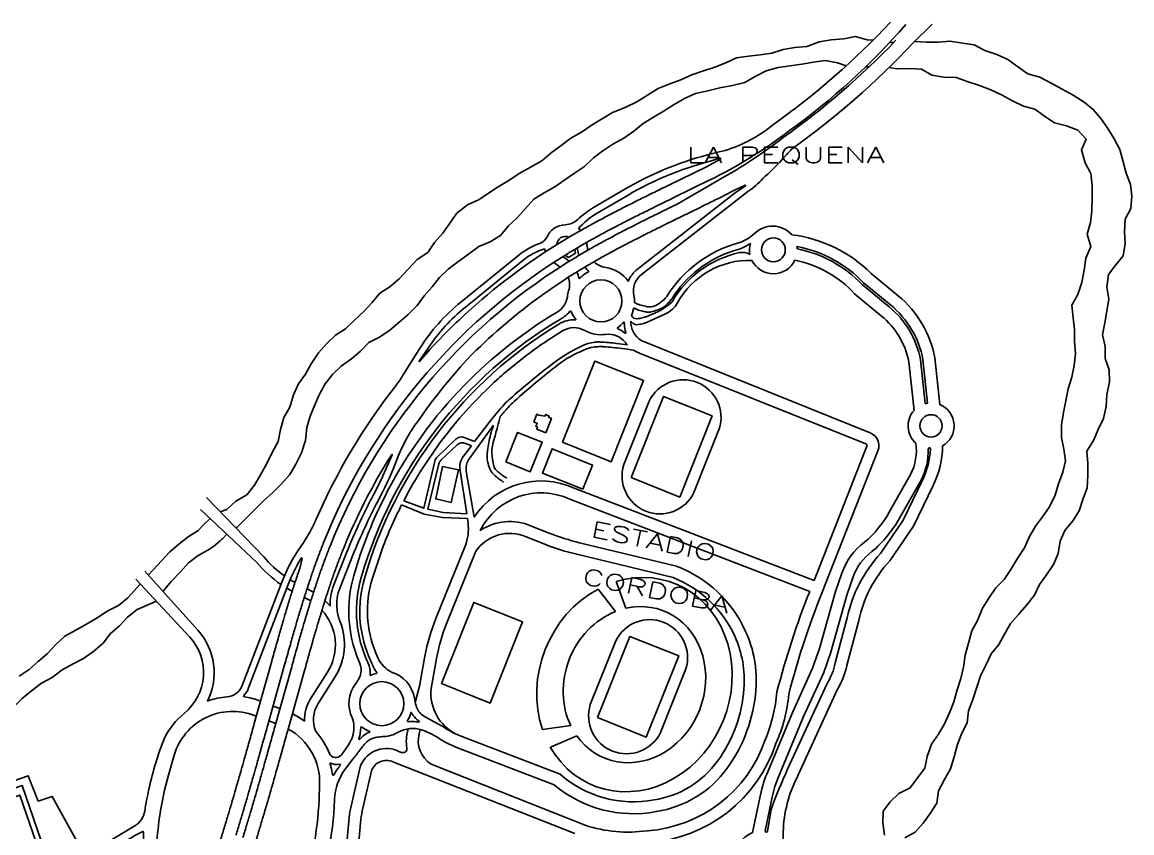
# Model space of a CAD drawing. Header units: millimetres. Extents: x 4374322 to 4409026, y 6503580 to 6534206.
# Drawn here: x 4380603 to 4382000, y 6529292 to 6530312 of the extents above; entities that cross this region are included whole.
import ezdxf

# ---------------------------------------------------------------- set-up
doc = ezdxf.new("R2010")
doc.units = ezdxf.units.MM
for name, color, linetype in [('LINEA CALLE', 252, 'Continuous'), ('NOMBRE BARRIO', 8, 'Continuous'), ('RIO', 252, 'Continuous')]:
    doc.layers.add(name, color=color, linetype=linetype)
doc.styles.add('ROMANS', font='romans')
doc.styles.add('S1', font='ROMANS')

msp = doc.modelspace()

# ---------------------------------------------------------------- linework, layer by layer
at = {"layer": 'LINEA CALLE', "transparency": 33554687}
for p, q in [((4381298.5, 6530025.9), (4381299.4, 6530021.1)), ((4381313.1, 6530034.4), (4381315, 6530024.9)), ((4381272.1, 6530009.6), (4381280, 6530003.7)), ((4381286.6, 6530018.7), (4381290.8, 6530015.7))]:
    msp.add_line(p, q, dxfattribs=at)
for points in [[(4380824, 6529547.1, -0.307022), (4380836.3, 6529457.8, -0.066172), (4380860.8, 6529463, 0.290309), (4380880.1, 6529477.4), (4380929.8, 6529607.4, -0.061425), (4380953.6, 6529652.1, 0.029618), (4380965.9, 6529672, 0.026516), (4380973, 6529686.4, -0.062483), (4381071.5, 6529852.1, 0.020269), (4381080.8, 6529865.2, -0.023015), (4381082.7, 6529868.3), (4381103.2, 6529901, -0.081888), (4381155.2, 6529959.6), (4381228, 6530018.8, -0.089734), (4381255.2, 6530033.7, 0.176935), (4381263.3, 6530040.9, -0.31006), (4381286.7, 6530056.8, 0.164823), (4381302.3, 6530063.6, -0.05846), (4381322.2, 6530078.6), (4381361.4, 6530101.6, -0.069537), (4381465.5, 6530144.7), (4381480.2, 6530148.5), (4381487.7, 6530150.4, 0.097446), (4381548.5, 6530183.1, 0.049499), (4381696, 6530311.7)], [(4381715.2, 6530308.6, -0.057038), (4381568.8, 6530175.4, -0.048734), (4381467.8, 6530112.8), (4381423.4, 6530091.1), (4381423.3, 6530091.1, 0.000356), (4381404.2, 6530081.8, 0.000711), (4381394.6, 6530077, 0.001422), (4381378.6, 6530069.1, 0.001778), (4381365.9, 6530062.7, 0.002489), (4381350.7, 6530054.9, 0.002844), (4381337.4, 6530047.9, 0.003556), (4381322.7, 6530039.8, 0.003911), (4381309.3, 6530032.3, 0.004622), (4381295, 6530023.8, 0.004978), (4381281.7, 6530015.7, 0.15902), (4380982, 6529656.1, 0.004978), (4380976.4, 6529641.7, 0.004622), (4380970.7, 6529626, 0.003911), (4380965.7, 6529611.5, 0.003556), (4380960.4, 6529595.5, 0.002844), (4380955.9, 6529581.3, 0.002489), (4380950.9, 6529564.9, 0.001778), (4380946.9, 6529551.2, 0.001422), (4380942, 6529534.1, 0.000711), (4380939.1, 6529523.8, 0.000356), (4380933.3, 6529503.3), (4380912.2, 6529427.8, -0.000105), (4380906.4, 6529407.3, -0.000209), (4380903.5, 6529397, -0.000418), (4380898.7, 6529379.9, -0.000523), (4380894.8, 6529366.2, -0.000732), (4380890.1, 6529349.8, -0.000837), (4380886, 6529335.5, -0.001046), (4380881.2, 6529319.4, -0.00115), (4380876.9, 6529304.9, -0.001359), (4380872.1, 6529289, -0.001464)], [(4381373.8, 6529959.2, 0.059387), (4381372.9, 6529968.1, -0.296807), (4381382.5, 6529994.2), (4381516.3, 6530098.6, 0.060584), (4381535.3, 6530115, 0.011508), (4381559, 6530138.4, 0.01401), (4381571.4, 6530152.1, 0.049326), (4381724.1, 6530285.3), (4381748.4, 6530309.1)], [(4381702.6, 6530288.9, -0.046914), (4381560.9, 6530166.7, -0.040744), (4381481.5, 6530114.3), (4381427.4, 6530082.9), (4381427.4, 6530082.9, 0.000356), (4381408.2, 6530073.5, 0.000711), (4381398.6, 6530068.8, 0.001422), (4381382.7, 6530060.9, 0.001778), (4381370.1, 6530054.5, 0.002489), (4381354.9, 6530046.7, 0.002844), (4381341.8, 6530039.7, 0.003556), (4381327.1, 6530031.8, 0.003911), (4381313.9, 6530024.3, 0.004622), (4381299.7, 6530015.9, 0.004978), (4381286.6, 6530007.9, 0.15902), (4380990.5, 6529652.7, 0.004978), (4380985, 6529638.4, 0.004622), (4380979.3, 6529622.9, 0.003911), (4380974.4, 6529608.6, 0.003556), (4380969.2, 6529592.7, 0.002844), (4380964.7, 6529578.5, 0.002489), (4380959.7, 6529562.3, 0.001778), (4380955.7, 6529548.6, 0.001422), (4380950.8, 6529531.6, 0.000711), (4380947.9, 6529521.3, 0.000356), (4380942.2, 6529500.8), (4380921, 6529425.3, -0.000105), (4380915.3, 6529404.8, -0.000209), (4380912.4, 6529394.5, -0.000418), (4380907.6, 6529377.4, -0.000523), (4380903.7, 6529363.7, -0.000732), (4380899, 6529347.3, -0.000837), (4380894.8, 6529332.9, -0.001046), (4380890.1, 6529316.8, -0.00115), (4380885.7, 6529302.2, -0.001359), (4380880.9, 6529286.3, -0.001464)], [(4381306.1, 6530049.8, 0.035924), (4381303.3, 6530052.4, -0.076337), (4381326.5, 6530071.3), (4381365.7, 6530094.3, -0.069537), (4381467.6, 6530136.4), (4381481.3, 6530140.8, -0.906692), (4381481.8, 6530139.3), (4381464.4, 6530129.9), (4381416, 6530106.3), (4381415.9, 6530106.3, 0.000356), (4381396.7, 6530096.9, 0.000711), (4381387.1, 6530092.2, 0.001422), (4381371.1, 6530084.2, 0.001778), (4381358.3, 6530077.7, 0.002489), (4381342.9, 6530069.8, 0.002844), (4381329.5, 6530062.7, 0.003556), (4381314.5, 6530054.5, 0.003911), (4381300.9, 6530046.9, 0.004622), (4381286.3, 6530038.3, 0.004978), (4381272.8, 6530030, 0.049066), (4381153.3, 6529937.5, 0.004628), (4381143, 6529927.6, 0.012652), (4381116.3, 6529900.1), (4381103.1, 6529885.1, -0.923831), (4381102.6, 6529885.5), (4381113.9, 6529901.8, -0.074924), (4381160.5, 6529953), (4381233.4, 6530012.2, -0.099048), (4381260.6, 6530026.5, 0.035907), (4381261.7, 6530022.9)], [(4381323, 6530010.1, 0.154258), (4381337.4, 6530003.1, -0.204889), (4381365.9, 6529985.8, -0.133488), (4381377.3, 6530000.9), (4381500.4, 6530097), (4381513.3, 6530106, 0.916969), (4381513, 6530106.5), (4381498.6, 6530099.8, -0.001021), (4381492.3, 6530096.6, -0.001778), (4381479.4, 6530090.1, -0.001422), (4381463.4, 6530082.2, -0.000711), (4381453.8, 6530077.4, -0.000356), (4381434.6, 6530068.1, 0.000356), (4381415.4, 6530058.7, 0.000711), (4381405.9, 6530054, 0.001422), (4381390.1, 6530046.2, 0.001778), (4381377.5, 6530039.8, 0.002489), (4381362.5, 6530032.1, 0.002844), (4381349.6, 6530025.2, 0.003556), (4381335.1, 6530017.4, 0.003911), (4381322.1, 6530010, 0.004622), (4381308.2, 6530001.8, 0.004978), (4381295.4, 6529994, 0.016247), (4381256.1, 6529967.5, 0.039022), (4381169.5, 6529894), (4381162, 6529886.1), (4381154.7, 6529878), (4381147.4, 6529869.7), (4381140.3, 6529861.4), (4381133.4, 6529852.9), (4381126.5, 6529844.3), (4381119.8, 6529835.7), (4381113.3, 6529826.9), (4381106.8, 6529818), (4381100.5, 6529809, 0.026899), (4381088.8, 6529791.3, 0.039576), (4381074.4, 6529761, -0.031006), (4381053.7, 6529715), (4381050.9, 6529709.7, 0.026401), (4381019.3, 6529641.2), (4381003.1, 6529600.6, 0.124475), (4380999.4, 6529572.7, 0.068578), (4381003.3, 6529557.5, -0.236595), (4380996.7, 6529487.9), (4380975.5, 6529454.6, 0.245549), (4380972.5, 6529419.6, -0.085792), (4380989.8, 6529391.8, 0.58093), (4381004.5, 6529389.9), (4381008.2, 6529394.8, 0.033707), (4381015.3, 6529405.6, 0.024168), (4381017.4, 6529409.6, 0.177267), (4381019.1, 6529434.7, 0.041619), (4381018.4, 6529436.5, -0.283115), (4381022.8, 6529479.7, 0.045774), (4381027.3, 6529486.9, 0.218952), (4381028, 6529504.9), (4381026.3, 6529509.2, -0.169629), (4381020.4, 6529615.7, -0.050526), (4381063, 6529722, -0.072575), (4381159.3, 6529854.8, -0.065877), (4381276.4, 6529947, 0.231119), (4381289.2, 6529966.4, -0.043517), (4381290.8, 6529973.7, 0.165774), (4381290.3, 6529990.8)], [(4381414.2, 6529966.8, -0.190997), (4381506.2, 6530034.5, 0.074246), (4381524.5, 6530045.3)], [(4381571.6, 6530044.4, -0.166295), (4381671.7, 6529995.5), (4381705.6, 6529967.6, -0.176466), (4381751.6, 6529889.5), (4381757.9, 6529830.7, -0.624993), (4381761.4, 6529778.7, -0.111232), (4381749.6, 6529729.1), (4381724.9, 6529677.7), (4381695.1, 6529634.1, 0.138172), (4381656, 6529559.1), (4381640.9, 6529502.3, -0.086242), (4381629.2, 6529472.7), (4381580.1, 6529365.8, 0.009695), (4381569.6, 6529341.9, 0.102826), (4381561.4, 6529270.7, -0.203625)], [(4381301.5, 6530027.7), (4381302.7, 6530021.8, 0.023421), (4381303.5, 6530018.2)], [(4381578.2, 6530029.5, -0.156736), (4381662.1, 6529983.9), (4381696, 6529956, -0.175252), (4381736.7, 6529887.3), (4381742.6, 6529832.5, 0.026024), (4381739.6, 6529831.9), (4381733.7, 6529886.8, 0.174981), (4381694.1, 6529953.7), (4381660.2, 6529981.6, 0.156115), (4381578.5, 6530026.6, 0.156115)], [(4381291.4, 6530010.9, 0.021549), (4381288.8, 6530013), (4381283.6, 6530016.9)], [(4381503.4, 6529257.8, -0.379207), (4381522.4, 6529292.3), (4381531.5, 6529336, -0.055737), (4381540.2, 6529366), (4381572.8, 6529444.4), (4381597.9, 6529499.1), (4381606.5, 6529523.8), (4381626.7, 6529595.5), (4381634.8, 6529618.7, -0.156767), (4381663.2, 6529657.5, 0.08764), (4381694.3, 6529695.4), (4381721.2, 6529742.8, 0.151655), (4381727.9, 6529782, -0.41984), (4381725.5, 6529823.3), (4381718.9, 6529884.6, 0.173448), (4381684.6, 6529942.1), (4381650.6, 6529970.1, 0.16026), (4381575.4, 6530012.3, 0.16026)], [(4381311.3, 6530003.7, 0.041702), (4381315.7, 6529998.8, -0.562907), (4381315.6, 6529997.5, 0.063756), (4381307.2, 6529991.9, 0.02418), (4381304.3, 6529989.4, -0.58738), (4381303.8, 6529989.6, 0.053813), (4381301.2, 6529997.6)], [(4381190.3, 6529852.3, -0.011581), (4381209, 6529869.3), (4381237, 6529892.1, -0.025862), (4381283.5, 6529923.7, -0.272147), (4381310.4, 6529924.1, 0.165802), (4381337.3, 6529919, -0.267949), (4381361.9, 6529909.1, 0.023999), (4381364.9, 6529905.7, 0.023999)], [(4381382.1, 6529911.2, -0.255595), (4381369, 6529935.7, -0.255595)], [(4381017.9, 6529096.8), (4381142.1, 6529104.6, 0.241117), (4381155.8, 6529112.8), (4381160.8, 6529120.7, 0.193023), (4381163.1, 6529133.6), (4381145.8, 6529218.5), (4381391.8, 6529279.7, 0.30373), (4381551.7, 6529404.4, 0.085267), (4381567.8, 6529466.3, -0.035451), (4381613.8, 6529604.2), (4381680.1, 6529772.7, 0.412585), (4381670.3, 6529795.3), (4381382.1, 6529911.2)], [(4381373, 6529899, 0.041325), (4381379.9, 6529895.3)], [(4381196.2, 6529805), (4381164.9, 6529761.3, 0.187422), (4381162, 6529747.1), (4381172, 6529689.2, -0.370269), (4381297.9, 6529725.5), (4381599.8, 6529609.6), (4381666.1, 6529778.2, 0.412585), (4381664.7, 6529781.4), (4381379.9, 6529895.3)], [(4381480.4, 6529800, 0.928749), (4381392.2, 6529835.2), (4381360.2, 6529755.2, 0.928749), (4381448.5, 6529720), (4381480.4, 6529800)], [(4381083.3, 6529709.8, -0.022024), (4381107.3, 6529751.3), (4381127.8, 6529781.2, -0.043543), (4381190.3, 6529852.3)], [(4381162.5, 6529693.4), (4381154, 6529750.1, -0.186773), (4381157.1, 6529764.1), (4381168.5, 6529779)], [(4381743.5, 6529775.1, -0.125038), (4381734.4, 6529735.7), (4381707.4, 6529688, -0.088671), (4381672.5, 6529645.7, 0.15943), (4381649, 6529613.9), (4381641, 6529591), (4381620.8, 6529519.3), (4381611.8, 6529493.5), (4381586.5, 6529438.4), (4381554.1, 6529360.3, 0.056255), (4381546.3, 6529333.2), (4381538.2, 6529294.5, 0.404236), (4381538.9, 6529293.3), (4381539.9, 6529293, 0.438639), (4381541.1, 6529293.9), (4381545.5, 6529321.3, -0.019928), (4381566.4, 6529372.1), (4381616, 6529479.8, 0.090259), (4381626.3, 6529505.7), (4381641.4, 6529562.6, -0.135746), (4381683.4, 6529643.4), (4381711.8, 6529685.3), (4381736.1, 6529735.6, 0.10134), (4381746.2, 6529774.9, 1), (4381743.5, 6529775.1)], [(4381068.7, 6529767.7, 0.915369), (4381068.2, 6529768, 0.005037), (4381057.7, 6529751.1, 0.038258), (4381006.2, 6529646.5, 0.004978), (4381000.8, 6529632.5, 0.004622), (4380995.2, 6529617.3, 0.003911), (4380990.3, 6529603.2, 0.003556), (4380985.2, 6529587.6, 0.002844), (4380980.8, 6529573.6, 0.002489), (4380975.9, 6529557.4, 0.001778), (4380971.9, 6529543.9, 0.001422), (4380967, 6529527, 0.000711), (4380964.1, 6529516.8, 0.000356), (4380958.4, 6529496.3), (4380937.3, 6529420.8, -0.000105), (4380931.5, 6529400.2, -0.000209), (4380928.6, 6529389.9, -0.000418), (4380923.8, 6529372.8, -0.000523), (4380919.9, 6529359.1, -0.000732), (4380915.2, 6529342.6, -0.000837), (4380911, 6529328.2, -0.001046), (4380906.2, 6529312, -0.00115), (4380901.8, 6529297.3, -0.001359), (4380897, 6529281.3, -0.001464)], [(4380984.1, 6529584.2, -0.030591), (4380990.5, 6529577.5, -0.102039), (4380995.2, 6529603.8), (4381011.4, 6529644.4, -0.026401), (4381043.4, 6529713.7), (4381046.1, 6529718.9, 0.018615), (4381060.7, 6529749.5), (4381068.7, 6529767.7)], [(4381389.9, 6529294.6, 0.301137), (4381538.2, 6529409, 0.07404), (4381553, 6529469.2, -0.031951), (4381594.2, 6529595.7), (4381292.1, 6529711.7, 0.405792), (4381179.6, 6529672.4, -0.253775), (4381243, 6529678.2), (4381266.2, 6529669.1, 0.034477), (4381304.6, 6529656.9), (4381426.7, 6529627.4, -0.197184), (4381513.6, 6529545.4, -0.125874), (4381526.5, 6529472, -0.138284), (4381490.4, 6529373.4, -0.200541), (4381401, 6529318.7, -0.225144), (4381272.4, 6529352.5), (4381148.9, 6529399.9)], [(4380933, 6529615.2, -0.066153), (4380907.1, 6529639.3), (4380835, 6529713.7)], [(4381154.3, 6529413.9), (4381154.3, 6529413.9, -0.053915), (4381131.8, 6529426.1), (4381112.3, 6529436.6, -0.035127), (4381106.8, 6529440.1, -0.168166), (4381098.8, 6529451.7, -0.025922), (4381096.7, 6529461.4, 0.28305), (4381068, 6529494.2, -0.071954), (4381065, 6529495.6, -0.148987), (4381049.7, 6529514.3), (4381048.1, 6529518.2, -0.173622), (4381043.6, 6529611.2), (4381054.7, 6529644.9, -0.029846), (4381080.5, 6529704.5, -0.029846)], [(4380928.7, 6529604.5, -0.070818), (4380898.4, 6529632.1), (4380827.4, 6529698.7)], [(4381097.7, 6529456.1), (4381103.2, 6529476.4), (4381109.8, 6529514.1, -0.050365), (4381123.7, 6529561.7), (4381160.5, 6529652.6, 0.125852), (4381164.2, 6529681.8), (4381163.4, 6529687.4)], [(4381149.2, 6529416.1, -0.312812), (4381117.8, 6529473.4), (4381124.5, 6529511.4, -0.050287), (4381137.6, 6529556.1), (4381174.1, 6529646.3, -0.358233), (4381237.3, 6529664.4), (4381260.7, 6529655.1, 0.034477), (4381301.1, 6529642.4), (4381422.2, 6529613.1, -0.195448), (4381499.9, 6529539.3, -0.125874), (4381511.5, 6529473.2, -0.138284), (4381478.2, 6529382.2, -0.201054), (4381398.4, 6529333.5, -0.230227), (4381280.2, 6529365.6), (4381154.3, 6529413.9)], [(4380903, 6529457.6), (4380902.2, 6529457.9, 0.053592), (4380882.4, 6529463.2, -0.599672), (4380881.9, 6529464.5, 0.094308), (4380888, 6529474.3), (4380937.8, 6529604.3, -0.046719), (4380954.2, 6529637.5, -0.864853), (4380955.6, 6529636.9), (4380952.4, 6529624.7, 0.002075), (4380949.7, 6529616.9, 0.003556), (4380944.4, 6529600.7, 0.002844), (4380939.8, 6529586.2, 0.002489), (4380934.8, 6529569.7, 0.001778), (4380930.7, 6529555.9, 0.001422), (4380925.8, 6529538.7, 0.000711), (4380922.8, 6529528.4, 0.000356), (4380917.1, 6529507.8), (4380895.9, 6529432.3, -0.000105), (4380890.2, 6529411.8, -0.000209), (4380887.3, 6529401.5, -0.000418), (4380882.5, 6529384.5, -0.000523), (4380878.6, 6529370.8, -0.000732), (4380873.9, 6529354.5, -0.000837), (4380869.8, 6529340.2, -0.001046), (4380865.1, 6529324.2, -0.00115), (4380860.8, 6529309.7, -0.001359), (4380856, 6529294, -0.001464), (4380851.4, 6529279.4, -0.034742)], [(4380946.4, 6529606.9, -0.013151), (4380940.3, 6529610.5, -0.013151)], [(4380942.8, 6529596, -0.013364), (4380936.1, 6529599.8, -0.013364)], [(4380969.8, 6529594.6, 0.00633), (4380968.1, 6529595.5), (4380961.5, 6529599)], [(4380966.2, 6529583.6, 0.01531), (4380962.8, 6529585.5), (4380958, 6529588)], [(4380943.1, 6529441.8, -0.046316), (4380958.3, 6529432.6, -0.15122), (4380966, 6529460.7), (4380987.2, 6529494, 0.339337), (4380980.3, 6529572)], [(4381438.3, 6529498.2, 0.928749), (4381350.1, 6529533.4), (4381318.1, 6529453.4, 0.928749), (4381406.4, 6529418.2), (4381438.3, 6529498.2)], [(4380709, 6529169.6), (4380697.1, 6529244.1, -0.306364), (4380715.3, 6529283.1), (4380744.7, 6529300.7, 0.222376), (4380757.2, 6529319.3, -0.016653), (4380762.5, 6529346.6, 0.025173), (4380762.7, 6529348, -0.03894), (4380782.3, 6529411.7, -0.102694), (4380806.7, 6529442.2, 0.431401), (4380814.1, 6529538.2)], [(4380897.7, 6529438.7), (4380895.3, 6529439.7, 0.43938), (4380794.4, 6529389.5), (4380787.2, 6529364.6, 0.06598), (4380771.8, 6529261.6), (4380771.4, 6529238.2, 0.278021), (4380810.9, 6529169.9), (4380813.7, 6529168.4)], [(4380852.3, 6529149, 0.397578), (4380946.4, 6529195.8), (4380949.3, 6529203.8), (4380952.6, 6529212.8, 0.078302), (4380976.6, 6529333.8), (4380977.4, 6529352.6, 0.284233), (4380937.8, 6529422.6)], [(4381148.7, 6529399.9), (4381148.7, 6529399.9, -0.050707), (4381124.8, 6529412.7), (4381115.2, 6529417.7, 0.04136), (4381105.8, 6529421.6, 0.211529), (4381076.4, 6529418.5, -0.117535), (4381058, 6529413.1, 0.016089), (4381055, 6529412.8, -0.004841), (4381051.1, 6529412.4, 0.018241), (4381047.7, 6529411.9, 0.148422), (4381036.6, 6529406.3, 0.042286), (4381031.3, 6529400.4), (4381030.4, 6529399.2), (4381028, 6529396), (4381026.7, 6529394.4), (4381026.1, 6529393.6), (4381025.5, 6529392.7), (4381024.3, 6529391.1), (4381023.7, 6529390.3), (4381023, 6529389.5), (4381022.4, 6529388.7), (4381021.8, 6529387.9), (4381021.2, 6529387.1), (4381020.6, 6529386.3), (4381009.7, 6529371.9, 0.153712), (4380996.2, 6529334.3), (4380996.1, 6529333.1, -0.040234), (4380988.1, 6529266.7, 0.394051)], [(4381009.8, 6529235.1), (4381009.4, 6529243.6, -0.034581), (4381009.7, 6529257.4), (4381014.6, 6529311.5, -0.035414), (4381016.9, 6529325.4), (4381028.9, 6529376.5, -0.438837), (4381078.1, 6529394.1), (4381080.5, 6529393.2, 0.589615), (4381087.3, 6529398.7, -0.111724), (4381088.2, 6529420.6), (4381088.8, 6529422.9)], [(4381104.1, 6529422.1), (4381102.7, 6529416.7, 0.330169), (4381117.7, 6529378.4), (4381311.6, 6529301.5, 0.114443), (4381389.6, 6529294.6, -0.012918), (4381389.9, 6529294.6)], [(4381025, 6529230.9), (4381024.4, 6529243.2, -0.034581), (4381024.7, 6529257.1), (4381029.4, 6529309.1, -0.035414), (4381031.7, 6529323), (4381043.2, 6529371.6, -0.432922), (4381071.7, 6529380.5), (4381298.8, 6529291.2)], [(4381002.6, 6529378.5, -0.72432), (4381003.4, 6529377.3), (4381003.1, 6529376.9, 0.014631), (4381000.6, 6529373.3, 0.033656), (4380995.1, 6529364.8, -0.662237), (4380993.6, 6529365.1, 0.027256), (4380991.6, 6529375, 0.012269), (4380990.5, 6529379.4, -0.625719), (4380990.9, 6529379.8, 0.178338), (4381002.6, 6529378.5)], [(4380755.5, 6529282.8, 0.007982), (4380754.8, 6529269.7, -0.653441), (4380754.3, 6529269.4, 0.724974), (4380708.3, 6529245.8), (4380722.6, 6529155.9, -0.155044), (4380717.4, 6529121.3), (4380716.4, 6529119.2), (4380715.5, 6529117.6, 0.066809), (4380712.7, 6529109.8, -0.392034), (4380711.8, 6529109.1), (4380710.2, 6529109.2, -0.496665), (4380710.1, 6529109.7, 0.064312), (4380713.8, 6529115.4), (4380716.8, 6529121.5, 0.155044), (4380722, 6529155.8), (4380707.7, 6529245.7, -0.306364), (4380720.8, 6529274), (4380745.7, 6529288.9), (4380753.1, 6529292.8, -0.022143), (4380754.7, 6529293.7, -0.527061), (4380755.8, 6529292.8, 0.006096), (4380755.5, 6529282.8)]]:
    msp.add_lwpolyline(points, format="xyb", dxfattribs=at)
at = {"layer": 'LINEA CALLE', "linetype": 'Continuous', "transparency": 33554687}
for points in [[(4381394.4, 6529947.2, 0.069417), (4381409.7, 6529953, 0.065513), (4381421.1, 6529964.3, -0.17656), (4381498.4, 6530024.1, 0.093681), (4381519.7, 6530033.5)], [(4381388.8, 6529934), (4381412.9, 6529944.9, 0.160224), (4381427.6, 6529958.5, -0.280943), (4381521.6, 6530012.1, 0.195471)], [(4381392.5, 6529943, 0.102956), (4381420.9, 6529959.9, -0.210677), (4381505.8, 6530021.8, -0.175204), (4381519.1, 6530019.7, 0.200765)], [(4381373.8, 6529959.2, 0.015528), (4381376.7, 6529957.6, 0.038889), (4381380.1, 6529956.2, 0.023225), (4381387.3, 6529954.3, 0.032268), (4381392.6, 6529953.5, 0.077518), (4381395.2, 6529953.7, 0.024295), (4381398.1, 6529954.5, 0.138309), (4381414.2, 6529966.8)], [(4381369.9, 6529942.1, 0.060208), (4381372.9, 6529939.6, 0.160129), (4381376.3, 6529938.6, 0.033737), (4381380.3, 6529939.1, 0.022221), (4381386.3, 6529940.6, 0.029984), (4381390.4, 6529942, 0.010884), (4381392.5, 6529943)], [(4381373, 6529952.2, 0.011918), (4381375.2, 6529951, 0.038889), (4381378.6, 6529949.6, 0.023225), (4381385.8, 6529947.7, 0.032268), (4381391.2, 6529946.9, 0.077518), (4381393.7, 6529947.1, 0.005893), (4381394.4, 6529947.2)], [(4381369, 6529935.7, 0.07906), (4381372.9, 6529932.1, 0.160129), (4381376.3, 6529931.2, 0.033737), (4381380.3, 6529931.7, 0.022221), (4381386.3, 6529933.2, 0.018169), (4381388.8, 6529934, 0.025267)], [(4381193.3, 6529811.5, -0.012344), (4381209.7, 6529830.8, -0.030068), (4381217.1, 6529838.1, -0.016526), (4381270.9, 6529882.2, -0.03915), (4381295.5, 6529898.3, -0.010969), (4381308.5, 6529904.9, -0.034522), (4381312.8, 6529906.7, -0.033505), (4381321.8, 6529909, -0.049903), (4381328, 6529909.5, -0.010546), (4381330.1, 6529909.4, -0.00195), (4381341.1, 6529908.7, -0.015), (4381351.2, 6529907.7, -0.010981), (4381364.9, 6529905.7)], [(4381204.7, 6529815.7, -0.007531), (4381214.5, 6529827, -0.02669), (4381222.5, 6529835, -0.019902), (4381277.3, 6529880.6, -0.051187), (4381300.9, 6529895.2, -0.017154), (4381315, 6529901.4, -0.057568), (4381319.4, 6529902.6, -0.021233), (4381327.7, 6529903.5, -0.030946), (4381333.4, 6529903.6, -0.004995), (4381335.3, 6529903.4, -0.000876), (4381346.4, 6529902.5, -0.012518), (4381357.6, 6529901.4, -0.008996), (4381373, 6529899)], [(4381204.7, 6529815.7, -0.001985), (4381201.3, 6529802.7, -0.002678), (4381198.7, 6529793.1, -0.001158), (4381196.4, 6529785, 0.002251), (4381195.3, 6529780.8, 0.066473), (4381194.2, 6529772.5, 0.042327), (4381195.3, 6529759.4, 0.040551), (4381197.2, 6529751.7, 0.100229), (4381198.9, 6529749, 0.029875), (4381200.3, 6529747.5, 0.009936), (4381204.9, 6529743.6, 0.024404), (4381208.4, 6529741.1, 0.01885), (4381213.1, 6529738.2)], [(4381196.2, 6529805, 0.015688), (4381192.5, 6529792.5, 0.020894), (4381190.3, 6529782.9, 0.003355), (4381188.7, 6529773, 0.013188), (4381188.3, 6529770.5, 0.061634), (4381188.4, 6529761.5, 0.056154), (4381190.9, 6529751.9, 0.019514), (4381192.5, 6529748.1, 0.041708), (4381193.4, 6529746.4, 0.040224), (4381194.6, 6529745, 0.009801), (4381199.8, 6529739.8, 0.037758), (4381203.4, 6529736.9, 0.026278), (4381209, 6529733.3)], [(4381172.5, 6529784.3), (4381159.5, 6529789.3, 0.289886), (4381149, 6529787.2), (4381125.3, 6529764.7, 0.145609), (4381122.5, 6529759.7), (4381108.5, 6529700.2), (4381083.3, 6529709.8)], [(4381168.5, 6529779), (4381161.2, 6529781.9, 0.291518), (4381150.6, 6529780), (4381130.4, 6529761.2, 0.147346), (4381127.5, 6529756.2), (4381113.7, 6529699), (4381133, 6529694.9), (4381162.5, 6529693.4)]]:
    msp.add_lwpolyline(points, format="xyb", dxfattribs=at)
at = {"layer": 'LINEA CALLE', "transparency": 33554687}
for points in [[(4381299.4, 6530021.1), (4381290.8, 6530015.7)], [(4381172.5, 6529784.3), (4381193.3, 6529811.5)], [(4380824, 6529547.1), (4380757.5, 6529621.2)], [(4380746.2, 6529611.2), (4380814.1, 6529538.2)], [(4381350.8, 6529608.1), (4381362.6, 6529574.5)], [(4381328, 6529598.6), (4381349.6, 6529570.4)], [(4380927.5, 6529448.2), (4380918.8, 6529451.5)], [(4380922.2, 6529429.4), (4380913.5, 6529432.7)], [(4381257.8, 6529422), (4381293.5, 6529426.9)], [(4381267.8, 6529399.9), (4381301, 6529414.1)], [(4380281, 6529248.9), (4380610.5, 6529363.8), (4380623.2, 6529331.9), (4380640.9, 6529337.9), (4380676.4, 6529273.2), (4380673.3, 6529259.6), (4380694.8, 6529185.4), (4380680, 6529176.1), (4380676.2, 6529161.2), (4380679.1, 6529158.9), (4380687.1, 6529162.8), (4380691.1, 6529159.4), (4380709, 6529169.6)], [(4380281.7, 6529239.4), (4380603.1, 6529351.5), (4380636.3, 6529255.3), (4380626.7, 6529229.1), (4380635.8, 6529178), (4380640.2, 6529167), (4380640.8, 6529150.6), (4380607.5, 6529125.5), (4380588.2, 6529122.9), (4380535.6, 6529117.6), (4380529.7, 6529134.2), (4380514.6, 6529176.7), (4380349.8, 6529120.4), (4380369.2, 6529065.5)]]:
    msp.add_lwpolyline(points, dxfattribs=at)
for points in [[(4381049.3, 6529493.8, -0.060239), (4381044.2, 6529502.6, -0.005636), (4381043.8, 6529503.4), (4381042.9, 6529505.2), (4381039.1, 6529514.5, -0.169629), (4381033.7, 6529611.9, -0.188228), (4381278.5, 6529932, -0.154125), (4381299.6, 6529937.2, 0.63947), (4381299.9, 6529937.7, -0.019452), (4381298.2, 6529940.1, -0.056703), (4381293.9, 6529947.9, 0.603023), (4381292.5, 6529948.1, -0.069101), (4381285.2, 6529941.3, -0.031725), (4381281.4, 6529938.7, 0.190985), (4381029.7, 6529613, 0.169629), (4381035.2, 6529512.9), (4381039.2, 6529503.2), (4381039.2, 6529503.2), (4381039.6, 6529502.2, -0.072617), (4381041.1, 6529494.8), (4381041.2, 6529493.9), (4381041.2, 6529492.8), (4381041.2, 6529491.7), (4381041.1, 6529490.6), (4381041, 6529490.2, 0.568663), (4381041.4, 6529489.9, -0.051186), (4381048.8, 6529492.6, 0.540867)], [(4381361.7, 6529920.6, 0.76692), (4381362.9, 6529921.5, -0.071973), (4381360.9, 6529931.3, -0.02125), (4381360.7, 6529934.3, 0.672016), (4381360.1, 6529934.5, -0.009899), (4381359.1, 6529933.3, -0.056717), (4381352.4, 6529927.4, 0.633711), (4381352.6, 6529926, -0.072052), (4381361.3, 6529920.9, -0.00399)], [(4381095.1, 6529439.8, 0.091608), (4381102.2, 6529432.8, -0.8213), (4381101.7, 6529431.3, 0.016773), (4381098.8, 6529431.7, 0.058118), (4381088.8, 6529431.8, -0.653659), (4381088, 6529433.1, 0.066016), (4381092, 6529442.4, 0.006192), (4381092.3, 6529443.3, -0.663202), (4381092.8, 6529443.4, 0.038618)], [(4381029.2, 6529424.5, -0.083845), (4381026.8, 6529410.6, 0.844628), (4381028.2, 6529409.8), (4381028.9, 6529410.6, -0.091943), (4381035.8, 6529416.5, -0.049125), (4381040.5, 6529418.9, 0.663358), (4381040.5, 6529419.5, -0.008821), (4381039.2, 6529420.1, -0.065551), (4381030.6, 6529425.1, 0.653842)]]:
    msp.add_lwpolyline(points, format="xyb", close=True, dxfattribs=at)
at = {"layer": 'LINEA CALLE', "linetype": 'Continuous', "transparency": 33554687}
for points in [[(4381369.9, 6529942.1), (4381373, 6529952.2)], [(4381261.9, 6529795), (4381250.6, 6529799.9), (4381251.6, 6529802.7), (4381249.5, 6529803.4), (4381251.3, 6529807), (4381246.9, 6529809.1), (4381250.6, 6529818.5), (4381253.2, 6529817.4), (4381261, 6529816.2), (4381261.9, 6529818.2), (4381266.2, 6529816.3), (4381265.6, 6529814.7), (4381269.1, 6529813.2), (4381261.9, 6529795)], [(4381132.2, 6529752.8), (4381152, 6529748.7), (4381142.9, 6529707.6), (4381123.5, 6529712.1), (4381132.2, 6529752.8)], [(4381163.4, 6529687.4), (4381132.2, 6529688.5), (4381109.1, 6529692.7), (4381080.5, 6529704.5)]]:
    msp.add_lwpolyline(points, dxfattribs=at)
at = {"layer": 'LINEA CALLE', "transparency": 33554687}
for points in [[(4381283.2, 6529783.3), (4381344.5, 6529758.8), (4381385.2, 6529861), (4381323.9, 6529885.5)], [(4381369.3, 6529738.8), (4381430.6, 6529714.3), (4381471.4, 6529816.5), (4381410.1, 6529840.9)], [(4381211.8, 6529758.5), (4381226.6, 6529795.7), (4381257.3, 6529783.5), (4381242.4, 6529746.3)], [(4381308.8, 6529724.1), (4381321, 6529754.7), (4381269.9, 6529775.1), (4381257.7, 6529744.5)], [(4381130.7, 6529479.8), (4381192, 6529455.3), (4381232.7, 6529557.5), (4381171.4, 6529581.9)], [(4381327.2, 6529436.9), (4381388.5, 6529412.5), (4381429.3, 6529514.7), (4381368, 6529539.1)], [(4380603.3, 6529131.1), (4380633.7, 6529153.9), (4380633.3, 6529165.5), (4380629.1, 6529176), (4380619.6, 6529229.8), (4380629, 6529255.4), (4380599.9, 6529339.5), (4380537.5, 6529318.1)]]:
    msp.add_lwpolyline(points, close=True, dxfattribs=at)
for centre, radius in [((4381548.5, 6530025.3), 15), ((4381331.4, 6529961.1), 26.5), ((4381746.9, 6529803.9), 14), ((4381055.7, 6529454.5), 27.7)]:
    msp.add_circle(centre, radius, dxfattribs=at)
for centre, radius, start, end in [((4381547.6, 6530023.2), 32, 41.5946, 136.265), ((4381286.6, 6530031.8), 10.5, 63.7636, 178.6436), ((4381548.5, 6530025.3), 30, 164.1611, 190.6803), ((4381548.5, 6530025.3), 30, 2.4543, 8.1493), ((4381548.5, 6530025.3), 30, 205.9999, 334.2669)]:
    msp.add_arc(centre, radius, start, end, dxfattribs=at)
for major_axis, start_param, end_param in [((51.4, 126.9), 2.536491, 6.900963), ((51.4, 126.9), 7.094383, 8.629029), ((37.5, 92.5), 2.628693, 6.837691), ((37.5, 92.5), 6.985457, 8.749926)]:
    msp.add_ellipse((4381373.6, 6529478.4), major_axis=major_axis, ratio=0.881046, start_param=start_param, end_param=end_param, dxfattribs=at)
at = {"layer": 'RIO', "transparency": 33554687}
for points in [[(4380852.2, 6529695.9), (4380860.5, 6529698.9), (4380871.8, 6529709.1), (4380885.7, 6529717.3), (4380895.4, 6529729.4), (4380903, 6529742.4), (4380911.1, 6529756.5), (4380917.7, 6529770.6), (4380925.3, 6529784.1), (4380928.3, 6529799.5), (4380932.3, 6529814.5), (4380939.9, 6529827.5), (4380944.4, 6529843), (4380950.9, 6529857), (4380959.6, 6529869.1), (4380966.7, 6529882.1), (4380975.9, 6529895.7), (4380986.6, 6529907.4), (4380997.4, 6529918), (4381009.8, 6529926.1), (4381021.1, 6529936.8), (4381033.3, 6529948), (4381043.6, 6529959.1), (4381053.3, 6529970.7), (4381065.7, 6529978.8), (4381077.5, 6529989), (4381100, 6530013.3), (4381113.4, 6530022), (4381122, 6530034.6), (4381132.3, 6530046.2), (4381141.4, 6530058.8), (4381150.1, 6530071.4), (4381163.4, 6530082.1), (4381177.4, 6530088.3), (4381202.2, 6530104.6), (4381215.6, 6530112.7), (4381228.5, 6530121.4), (4381243.5, 6530129.7), (4381256.9, 6530137.3), (4381268.7, 6530147.5), (4381281.6, 6530156.7), (4381293.4, 6530165.8), (4381306.9, 6530173.5), (4381320.2, 6530182.7), (4381346.1, 6530198), (4381362.1, 6530204.2), (4381376.6, 6530211.4), (4381390, 6530220.1), (4381403.4, 6530228.3), (4381418, 6530234), (4381432, 6530239.1), (4381446, 6530245.3), (4381460.6, 6530250.4), (4381474.6, 6530255.1), (4381488.6, 6530260.7), (4381502.1, 6530266.9), (4381517.3, 6530269), (4381532, 6530270.6), (4381546.7, 6530272.7), (4381560.8, 6530277.3), (4381575.4, 6530280), (4381590.6, 6530281.1), (4381606.2, 6530286.8), (4381621.4, 6530289.4), (4381637.1, 6530290.6), (4381651.7, 6530293.7), (4381666.6, 6530289.7), (4381674, 6530289)], [(4381695.2, 6530286.5), (4381696.8, 6530286.3), (4381699.8, 6530286.1)], [(4381726.3, 6530287.5), (4381741.1, 6530286.5), (4381755.8, 6530286.6), (4381771, 6530287.7), (4381786.4, 6530285.3), (4381801.2, 6530283.3), (4381814.7, 6530276.2), (4381829.7, 6530271.2), (4381843.7, 6530264.6), (4381855.8, 6530255.9), (4381868.8, 6530246.7), (4381883.8, 6530242.7), (4381898.8, 6530234.6), (4381911.8, 6530227.5), (4381925.9, 6530219.9), (4381939.5, 6530211.3), (4381951, 6530202), (4381960.6, 6530190.7), (4381969.3, 6530177.8), (4381977.4, 6530164.8), (4381984.6, 6530151.4), (4381988.7, 6530136.2), (4381992.4, 6530121.6), (4381998, 6530107.5), (4381999.6, 6530092.8), (4381998.2, 6530077.4), (4381991.1, 6530063.9), (4381990.2, 6530048.1), (4381991.3, 6530033.3), (4381988.8, 6530017.9), (4381979.6, 6530006.4), (4381970.4, 6529994.3), (4381968, 6529978.4), (4381970.6, 6529963.2), (4381965.7, 6529933.4), (4381962.7, 6529918.5), (4381965.9, 6529903.8), (4381966, 6529888.5), (4381971.1, 6529874.5), (4381971.7, 6529858.7), (4381968.3, 6529843.3), (4381967.3, 6529828.4), (4381963.9, 6529813), (4381957.3, 6529799.5), (4381951.2, 6529785.5), (4381943.1, 6529771.9), (4381944.2, 6529756.6), (4381944.3, 6529741.9), (4381943.4, 6529726), (4381937.8, 6529711.5), (4381933.3, 6529697.1), (4381925.2, 6529684.5), (4381915.5, 6529672.4), (4381909.4, 6529658.9), (4381906.9, 6529643.5), (4381900.9, 6529629.5), (4381892.2, 6529616.4), (4381883.6, 6529604.3), (4381877, 6529590.8), (4381867.3, 6529578.7), (4381857.1, 6529566.6), (4381846.8, 6529555.5), (4381839.2, 6529541.9), (4381832.1, 6529528.9), (4381822.4, 6529517.3), (4381816.3, 6529503.8), (4381809.2, 6529489.7), (4381804.7, 6529475.3), (4381799.7, 6529459.8), (4381794.2, 6529445.3), (4381792.2, 6529430.4), (4381785.1, 6529416.4), (4381779.6, 6529401.9), (4381776.1, 6529387.5), (4381771.6, 6529372.5), (4381764, 6529358.9), (4381756.4, 6529344.9), (4381754, 6529329.5), (4381745.8, 6529316.4), (4381737.1, 6529304.3), (4381726.9, 6529292.7), (4381714, 6529285.6)], [(4380872, 6529675.5), (4380873.6, 6529676.5), (4380884.9, 6529687.7), (4380895.6, 6529698.3), (4380906.4, 6529709.4), (4380918.7, 6529720.1), (4380929.4, 6529731.2), (4380939.7, 6529742.9), (4380947.3, 6529755.9), (4380954.4, 6529770), (4380959.4, 6529785.5), (4380961.3, 6529801.8), (4380965.3, 6529816.3), (4380971.3, 6529830.3), (4380977.4, 6529843.8), (4380984.5, 6529856.8), (4380993.7, 6529868.4), (4381004.5, 6529879), (4381017.4, 6529888.2), (4381028.7, 6529897.8), (4381039.5, 6529909), (4381052.9, 6529915.6), (4381065.8, 6529924.3), (4381077.2, 6529933.9), (4381089, 6529944.1), (4381100.2, 6529955.2), (4381108.9, 6529967.3), (4381119.1, 6529978.9), (4381128.3, 6529990.5), (4381139.1, 6530001.1), (4381152.5, 6530011.3), (4381164.8, 6530020), (4381177.7, 6530029.7), (4381192.2, 6530035.3), (4381205.1, 6530043.5), (4381215.3, 6530055.6), (4381226.1, 6530065.7), (4381236.4, 6530077.4), (4381247.1, 6530089), (4381260, 6530097.2), (4381273.4, 6530104.8), (4381285.8, 6530113.5), (4381298.2, 6530121.6), (4381310.6, 6530130.3), (4381321.9, 6530140.9), (4381333.7, 6530150.1), (4381346.6, 6530158.2), (4381360.1, 6530165.9), (4381373, 6530174.6), (4381384.8, 6530184.2), (4381397.7, 6530192.4), (4381411.2, 6530200), (4381423.6, 6530208.2), (4381436.5, 6530215.8), (4381450.5, 6530222), (4381466.1, 6530225.2), (4381481.2, 6530229.3), (4381496.9, 6530232), (4381512.5, 6530235.7), (4381525.5, 6530243.3), (4381539.4, 6530250.5), (4381554.5, 6530254.7), (4381569.7, 6530256.8), (4381584.4, 6530258.9), (4381599, 6530261.5), (4381613.7, 6530263.6), (4381629.1, 6530260.7), (4381640.3, 6530256.9)], [(4381664.4, 6530255.3), (4381669.2, 6530255.8)], [(4381694, 6530254.6), (4381704.2, 6530252.9), (4381720, 6530253.6), (4381734.8, 6530252.6), (4381747.8, 6530245), (4381763.2, 6530242.5), (4381778.4, 6530242.1), (4381792.4, 6530237), (4381806.8, 6530232.5), (4381822.3, 6530226.5), (4381835.8, 6530220.4), (4381849.3, 6530212.8), (4381863.3, 6530206.2), (4381877.7, 6530202.2), (4381889.8, 6530193.5), (4381902.3, 6530185.3), (4381917.2, 6530181.3), (4381931.7, 6530175.8), (4381942.3, 6530164.5), (4381936.2, 6530151), (4381940.9, 6530134.8), (4381948.1, 6530121.4), (4381949.7, 6530106.1), (4381949.8, 6530091.3), (4381949.4, 6530074.5), (4381947.5, 6530059.6), (4381943.5, 6530045.2), (4381948.2, 6530029.6), (4381941.6, 6530015), (4381939.7, 6529999.7), (4381936.7, 6529984.3), (4381931.7, 6529969.3), (4381924.1, 6529955.7), (4381925.8, 6529940), (4381927.4, 6529925.3), (4381927.4, 6529910.5), (4381928.6, 6529894.7), (4381927.1, 6529879.9), (4381924.1, 6529865), (4381919.6, 6529850.5), (4381913.7, 6529820.7), (4381911.2, 6529805.3), (4381911.3, 6529789.5), (4381914, 6529774.8), (4381916.1, 6529760.1), (4381912.6, 6529745.7), (4381907.5, 6529731.2), (4381903, 6529716.8), (4381896, 6529702.2), (4381887.3, 6529689.6), (4381878.6, 6529677.6), (4381870.5, 6529664), (4381864.4, 6529650.5), (4381856.3, 6529637.9), (4381847.2, 6529623.3), (4381839, 6529610.7), (4381828.3, 6529600.1), (4381819.6, 6529587), (4381811.5, 6529574.5), (4381805.5, 6529558.9), (4381798.3, 6529545.9), (4381793.9, 6529530.4), (4381789.9, 6529515.5), (4381787.9, 6529500.6), (4381784.4, 6529486.2), (4381779.9, 6529471.7), (4381775.4, 6529456.8), (4381770.3, 6529442.8), (4381763.8, 6529429.3), (4381756.1, 6529416.2), (4381747.5, 6529403.7), (4381742, 6529388.1), (4381739, 6529373.2), (4381729.8, 6529361.2), (4381720.6, 6529348.6), (4381706.2, 6529341.4), (4381695.4, 6529331.2), (4381686.7, 6529319.2), (4381686.3, 6529304.4), (4381688.4, 6529289.1)], [(4380761.8, 6529616.4), (4380778.6, 6529634.5), (4380788.8, 6529645.6), (4380800.1, 6529655.3), (4380812, 6529664.4), (4380824.4, 6529672.5), (4380830.9, 6529679), (4380839.5, 6529687.3)], [(4380780.1, 6529595.7), (4380790.8, 6529608.5), (4380802, 6529620.1), (4380812.3, 6529631.8), (4380824.6, 6529640.9), (4380836.6, 6529647.5), (4380843.7, 6529652.3), (4380849.2, 6529656.9), (4380852, 6529659.2), (4380854.5, 6529661.2), (4380855.1, 6529661.8), (4380860.5, 6529667.6)], [(4380599.1, 6529489.2), (4380612, 6529497.4), (4380623.3, 6529507.5), (4380634.6, 6529517.1), (4380645.3, 6529528.8), (4380656.6, 6529539.4), (4380669.6, 6529546.6), (4380683, 6529554.2), (4380697.4, 6529562.5), (4380710.8, 6529571.2), (4380724.3, 6529577.8), (4380736.1, 6529587.5), (4380751.7, 6529605)], [(4380592.4, 6529450.7), (4380603.2, 6529460.8), (4380614.6, 6529470.5), (4380627.4, 6529480.2), (4380640.9, 6529487.3), (4380653.2, 6529497), (4380666.2, 6529504.1), (4380680.1, 6529511.3), (4380693, 6529520.5), (4380704.8, 6529530.6), (4380714, 6529542.7), (4380725.3, 6529552.4), (4380735.6, 6529563.5), (4380747.9, 6529573.1), (4380771.9, 6529583.6)]]:
    msp.add_lwpolyline(points, dxfattribs=at)

# ---------------------------------------------------------------- texts
at = {"layer": 'NOMBRE BARRIO', "transparency": 33554687, "style": 'ROMANS', "width": 1.5}
msp.add_text('LA PEQUENA', height=20, dxfattribs=at).set_placement((4381439.5, 6530134.7))
at = {"layer": 'NOMBRE BARRIO', "linetype": 'Continuous', "transparency": 33554687, "style": 'S1', "width": 1.5}
for s, p in [('ESTADIO', (4381317.9, 6529664.8)), ('CORDOBA', (4381307, 6529605.5))]:
    msp.add_text(s, height=20, rotation=348.5501, dxfattribs=at).set_placement(p)

doc.saveas('drawing.dxf')
